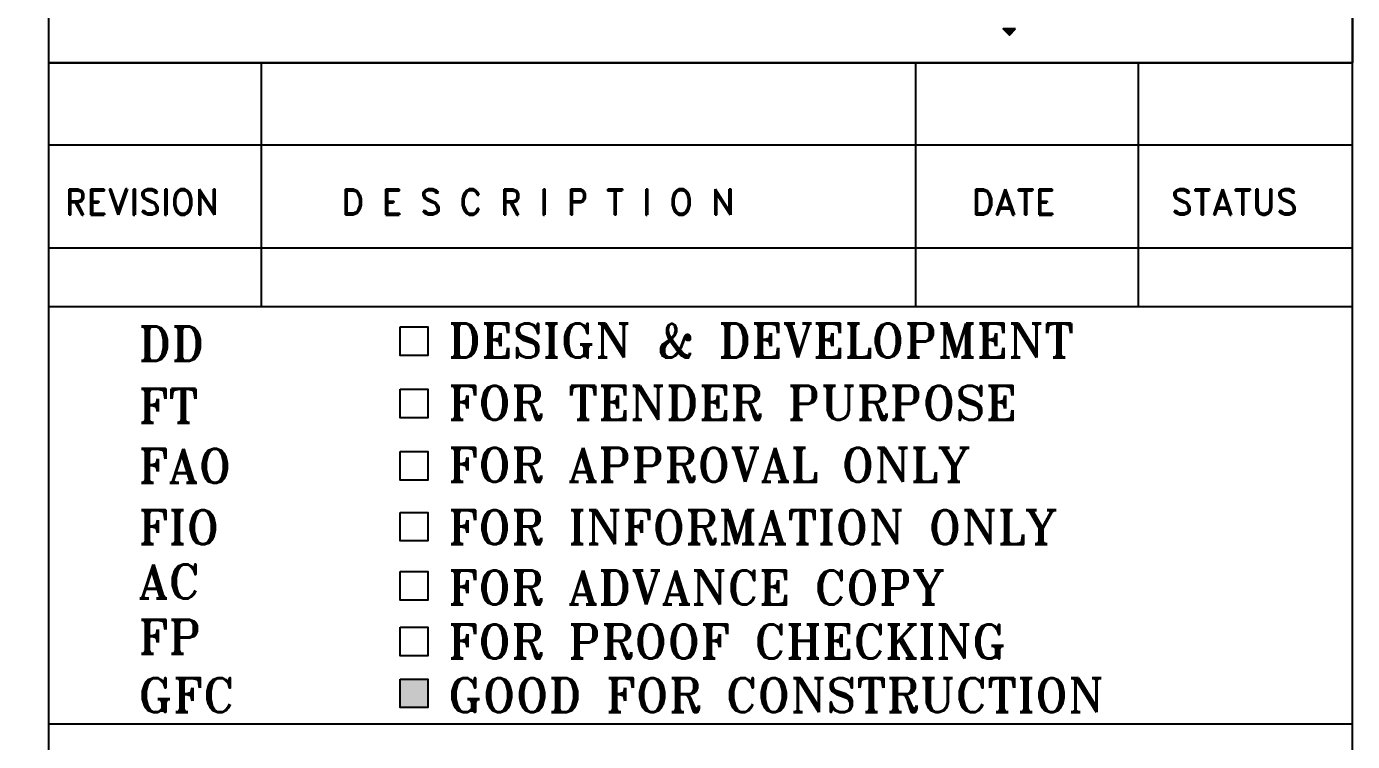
# Model space of a CAD drawing. Header units: millimetres. Extents: x 2061841 to 105821645, y -77612 to 48520811.
# Drawn here: x 2919503 to 2931199, y 28481 to 34782 of the extents above; entities that cross this region are included whole.
import ezdxf

# ---------------------------------------------------------------- set-up
doc = ezdxf.new("R2010")
doc.units = ezdxf.units.MM
doc.header["$LTSCALE"] = 10
doc.header["$MEASUREMENT"] = 0
for name, color, linetype in [('A-Parking Bays', 253, 'Continuous'), ('BORDER', 5, 'Continuous'), ('SHEET-TEXT', 7, 'Continuous')]:
    doc.layers.add(name, color=color, linetype=linetype)
doc.styles.add('PK', font='romand.shx', dxfattribs={"width": 0.7, "height": 225})
doc.styles.add('RT', font='romant.shx', dxfattribs={"height": 250})

# ---------------------------------------------------------------- blocks, each defined once
blk = doc.blocks.new('A$C8e09e99a')
at = {"layer": 'A-Parking Bays', "ltscale": 125, "transparency": 33554483}
h = blk.add_hatch(color=256, dxfattribs=at)
h.dxf.hatch_style = 1
h.paths.add_polyline_path([(-1726, 1733), (1726, 1733), (0, 0)])
at = {"layer": 'A-Parking Bays', "ltscale": 125, "transparency": 33554534}
blk.add_lwpolyline([(-1726, 1733), (1726, 1733), (0, 0), (-1726, 1733)], dxfattribs=at)

msp = doc.modelspace()

# ---------------------------------------------------------------- hatches: boundary and pattern name
at = {"layer": 'SHEET-TEXT'}
msp.add_hatch(color=256, dxfattribs=at).paths.add_polyline_path([(2923042.4, 29029.9), (2922799.5, 29029.9), (2922799.5, 28778.6), (2923042.4, 28778.6), (2923042.4, 29029.9)])

# ---------------------------------------------------------------- linework, layer by layer
at = {"layer": 'BORDER'}
for p, q in [((2919698.6, -702.5), (2919698.6, 59297.5)), ((2919698.6, 34462.2), (2931198.6, 34462.2)), ((2931198.6, 32311.1), (2919698.6, 32311.1)), ((2931198.6, 28633.1), (2919698.6, 28633.1))]:
    msp.add_line(p, q, dxfattribs=at)
at = {"layer": 'BORDER', "color": 4}
for p, q in [((2919698.6, 34462.2), (2931198.6, 34462.2)), ((2919698.6, 34462.2), (2931198.6, 34462.2)), ((2931198.6, 34462.2), (2919795.5, 34462.2)), ((2921573, 34462.2), (2921573, 32311.1)), ((2927345.5, 34462.2), (2927345.5, 32311.1)), ((2929309.5, 34462.2), (2929309.5, 32311.1)), ((2919698.6, 33739.2), (2931198.6, 33739.2)), ((2919698.6, 32832.6), (2931198.6, 32832.6))]:
    msp.add_line(p, q, dxfattribs=at)
at = {"layer": 'BORDER'}
for points in [[(2841198.6, -702.5), (2931198.6, -702.5), (2931198.6, 59297.5), (2841198.6, 59297.5)], [(2931198.6, 41748.4), (2931198.6, 34462.2), (2919698.6, 34462.2), (2919698.6, 41748.4)]]:
    msp.add_lwpolyline(points, close=True, dxfattribs=at)
at = {"layer": 'SHEET-TEXT', "color": 2}
for points in [[(2922799.5, 32134), (2923042.4, 32134), (2923042.4, 31882.8), (2922799.5, 31882.8)], [(2922799.5, 31585), (2923042.4, 31585), (2923042.4, 31333.7), (2922799.5, 31333.7)], [(2922799.5, 31035.9), (2923042.4, 31035.9), (2923042.4, 30784.6), (2922799.5, 30784.6)], [(2922799.5, 30499.9), (2923042.4, 30499.9), (2923042.4, 30248.6), (2922799.5, 30248.6)], [(2922799.5, 29978.1), (2923042.4, 29978.1), (2923042.4, 29726.9), (2922799.5, 29726.9)], [(2922799.5, 29488.1), (2923042.4, 29488.1), (2923042.4, 29236.8), (2922799.5, 29236.8)], [(2922799.5, 29031.1), (2923042.4, 29031.1), (2923042.4, 28779.8), (2922799.5, 28779.8)]]:
    msp.add_lwpolyline(points, close=True, dxfattribs=at)

# ---------------------------------------------------------------- block references
at = {"color": 253, "ltscale": 125, "xscale": -0.03149999999999965, "yscale": 0.03149999999999965, "zscale": 0.03149999999999965}
msp.add_blockref('A$C8e09e99a', (2928173.1, 34706.2), dxfattribs=at)

# ---------------------------------------------------------------- texts
at = {"layer": 'SHEET-TEXT', "color": 2, "style": 'PK'}
for s, p in [('REVISION', (2919840, 33123)), ('D E S C R I P T I O N', (2922278.4, 33123)), ('DATE', (2927837.1, 33123)), ('STATUS', (2929598.1, 33123))]:
    msp.add_text(s, height=225, dxfattribs=at).set_placement(p)
at = {"layer": 'SHEET-TEXT', "color": 2, "style": 'RT', "width": 1.03}
for s, p in [('DESIGN & DEVELOPMENT', (2923220.9, 31864)), ('DD', (2920489.9, 31836.6)), ('FT', (2920489.9, 31287.6)), ('FOR TENDER PURPOSE', (2923220.9, 31314.9)), ('FAO  ', (2920489.9, 30758.8)), ('FOR APPROVAL ONLY', (2923220.9, 30768.3)), ('FIO  ', (2920489.9, 30218.3)), ('FOR INFORMATION ONLY', (2923220.9, 30218.3)), ('AC ', (2920489.9, 29740.5)), ('FOR ADVANCE COPY', (2923220.9, 29687.2)), ('FP  ', (2920489.9, 29253.1)), ('FOR PROOF CHECKING', (2923220.9, 29210.8)), ('GFC', (2920489.9, 28739.6)), ('GOOD FOR CONSTRUCTION', (2923220.9, 28739.6))]:
    msp.add_text(s, height=300, dxfattribs=at).set_placement(p)

doc.saveas('drawing.dxf')
